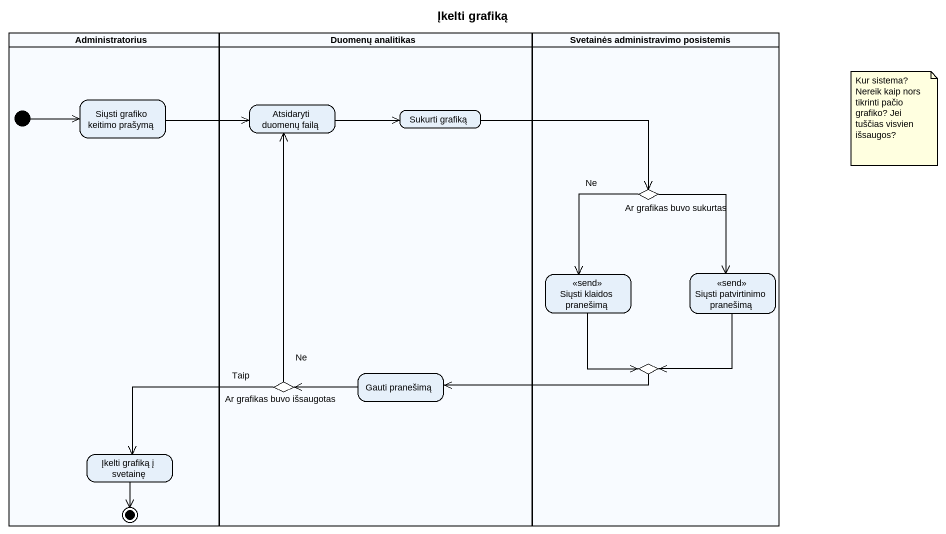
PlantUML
@startuml
title Įkelti grafiką
hide empty description
state Administratorius <<partition>> {
  state "Siųsti grafiko keitimo prašymą" as Siųsti_grafiko_keitimo
  state "Įkelti grafiką į svetainę" as Įkelti_grafiką_į_svetainę
  [*] -right-> Siųsti_grafiko_keitimo
  Įkelti_grafiką_į_svetainę --> [*]
}
state "Duomenų analitikas" as Duomenų_analitikas <<partition>> {
  state "Atsidaryti duomenų failą" as Atsidaryti_duomenų_failą
  state "Sukurti grafiką" as Sukurti_grafiką
  state "Ar grafikas buvo išsaugotas" as Ar_grafikas_buvo_išsaugotas <<choice>>
  state "Gauti pranešimą" as Gauti_pranešimą
}
state "Svetainės administravimo posistemis" as Svetainės_administravimo <<partition>> {
  state "Ar grafikas buvo sukurtas" as Ar_grafikas_buvo_sukurtas <<choice>>
  state "Siųsti klaidos pranešimą" as Siųsti_klaidos_pranešimą <<send>>
  state "Siųsti patvirtinimo pranešimą" as Siųsti_patvirtinimo <<send>>
  state choice1 <<choice>>
}
Siųsti_grafiko_keitimo -right-> Atsidaryti_duomenų_failą
Atsidaryti_duomenų_failą -right-> Sukurti_grafiką
Sukurti_grafiką -right-> Ar_grafikas_buvo_sukurtas
Ar_grafikas_buvo_sukurtas --> Siųsti_klaidos_pranešimą : Ne
Ar_grafikas_buvo_sukurtas --> Siųsti_patvirtinimo
Siųsti_klaidos_pranešimą --> choice1
Siųsti_patvirtinimo --> choice1
choice1 -left-> Gauti_pranešimą
Ar_grafikas_buvo_išsaugotas -up-> Atsidaryti_duomenų_failą : Ne
Ar_grafikas_buvo_išsaugotas -left-> Įkelti_grafiką_į_svetainę : Taip
Gauti_pranešimą -left-> Ar_grafikas_buvo_išsaugotas
note as N1
  Kur sistema? Nereik kaip nors tikrinti pačio grafiko? Jei tuščias visvien išsaugos?
end note
@enduml
